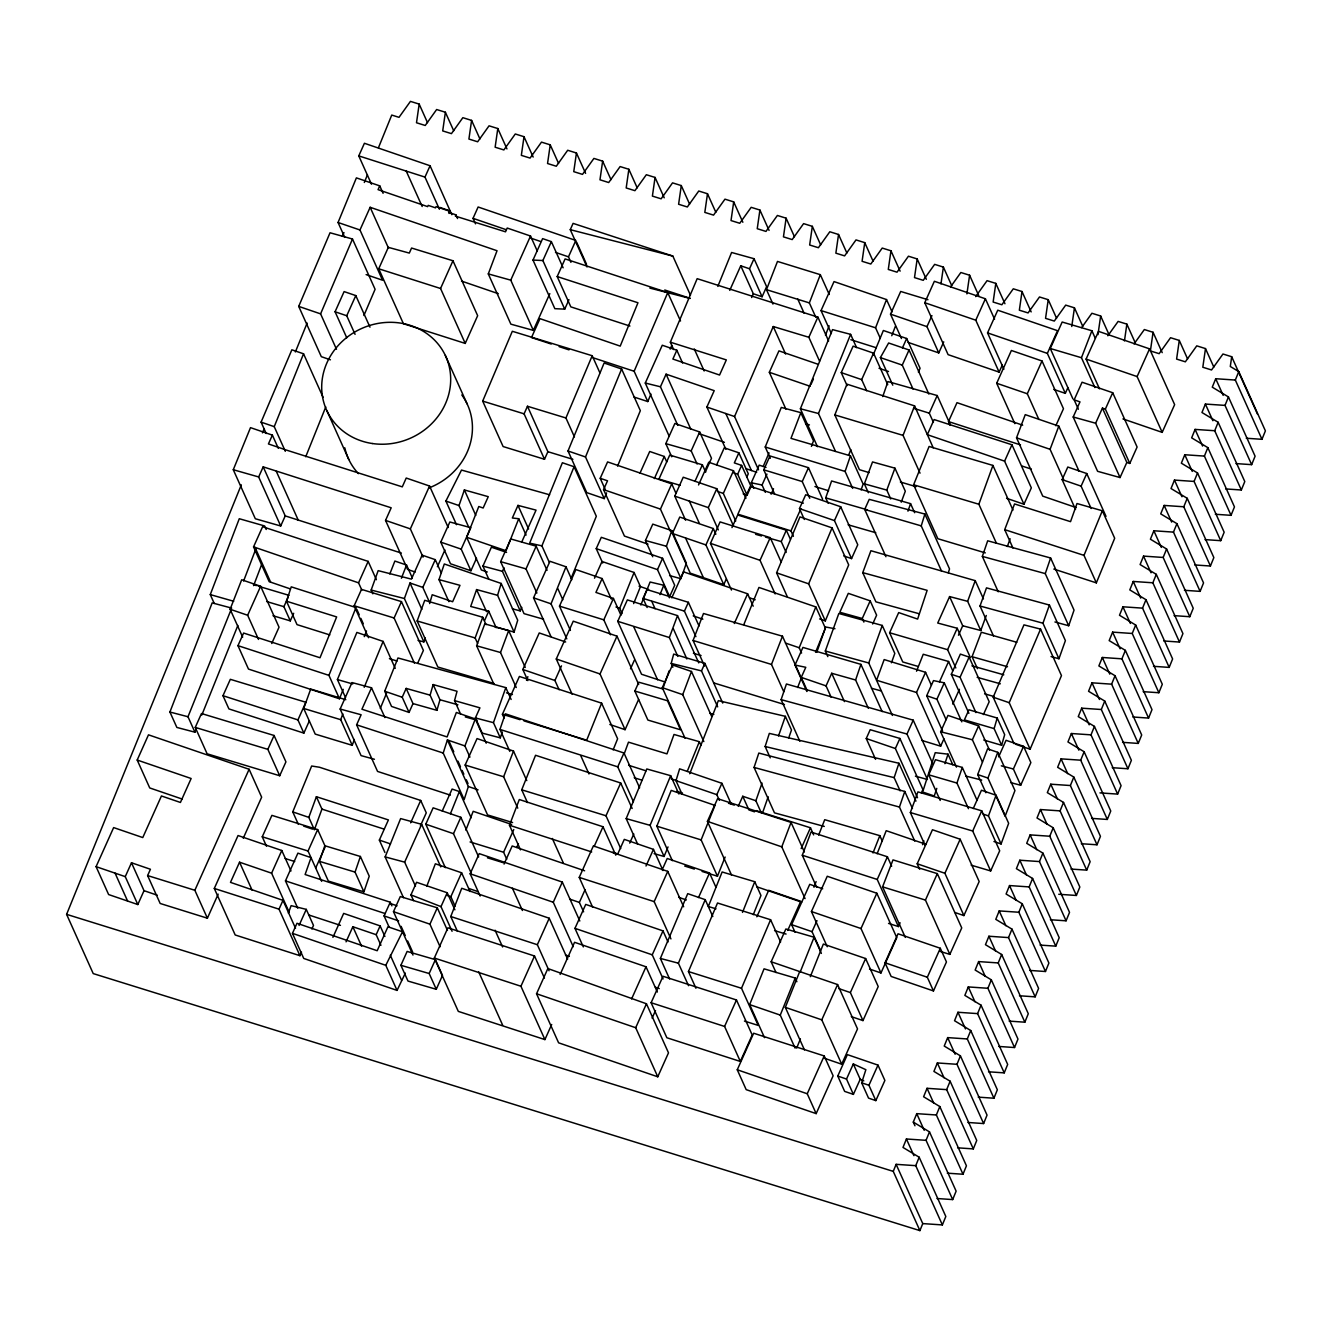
<?xml version="1.0" encoding="UTF-8"?>
<svg xmlns="http://www.w3.org/2000/svg" width="1332" height="1332" viewBox="0 0 1332 1332"><rect width="100%" height="100%" fill="white"/><g stroke="black" fill="none" stroke-linecap="round" stroke-linejoin="round"><path stroke-width="1.5" d="M378.421 147.802L391.741 115.068L399.017 117.333L410.439 101.382L419.18 104.096L416.5 122.76L425.241 125.474L436.646 109.524L445.387 112.238L453.713 130.752M445.387 112.238L442.707 130.919L451.448 133.633L462.853 117.682L471.595 120.396L479.92 138.911M471.595 120.396L468.914 139.061L477.655 141.775L489.06 125.824L497.802 128.538L506.959 148.918M497.802 128.538L495.138 147.219L503.862 149.933L515.284 133.983L524.009 136.696L533.166 157.059M524.009 136.696L521.345 155.361L530.069 158.075L541.491 142.124L550.233 144.838L558.541 163.353M550.233 144.838L547.552 163.52L556.293 166.234L567.698 150.266L576.44 152.997L585.597 173.36M576.44 152.997L573.759 171.661L582.5 174.375L593.905 158.425L602.647 161.139L610.972 179.654M602.647 161.139L599.966 179.803L608.707 182.534L620.113 166.567L628.854 169.281L637.179 187.812M628.854 169.281L626.19 187.962L634.914 190.676L646.336 174.725L655.061 177.439L664.218 197.802M655.061 177.439L652.397 196.104L661.138 198.818L672.543 182.867L681.285 185.581L689.593 204.112M681.285 185.581L678.604 204.262L687.345 206.976L698.751 191.025L707.492 193.739L715.817 212.254M707.492 193.739L704.811 212.404L713.552 215.118L724.958 199.167L733.699 201.881L742.856 222.261M733.699 201.881L731.018 220.563L739.76 223.276L751.181 207.326L759.906 210.04L769.063 230.403M759.906 210.04L757.242 228.704L765.967 231.418L777.389 215.468L786.113 218.182L794.438 236.696M786.113 218.182L783.449 236.863L792.19 239.577L803.596 223.626L812.337 226.34L820.662 244.855M812.337 226.34L809.656 245.005L818.397 247.719L829.803 231.768L838.544 234.482L846.869 252.997M838.544 234.482L835.863 253.163L844.605 255.877L856.01 239.91L864.751 242.64L873.076 261.155M864.751 242.64L862.087 261.305L870.812 264.019L882.234 248.068L890.958 250.782L900.116 271.145M890.958 250.782L888.294 269.447L897.019 272.178L908.441 256.21L917.182 258.941L926.323 279.304M917.182 258.941L914.501 277.605L923.243 280.319L934.648 264.369L943.389 267.083L951.714 285.597M940.975 283.882L943.389 267.083M966.915 293.906L969.596 275.225L960.855 272.511L950.582 286.88M975.657 296.62L987.062 280.669L995.803 283.383L993.139 302.048L1001.864 304.762L1013.286 288.811L1022.01 291.525L1031.168 311.904M1022.01 291.525L1019.346 310.206L1028.088 312.92L1039.493 296.969L1048.234 299.683L1056.542 318.198M1048.234 299.683L1045.553 318.348L1054.295 321.062L1065.7 305.111L1074.441 307.825L1082.766 326.34M1071.761 326.507L1074.441 307.825M1097.968 334.648L1100.648 315.984L1091.907 313.27L1081.634 327.622M1124.458 340.925L1126.855 324.126L1118.131 321.412L1107.858 335.764M1134.065 343.922L1144.338 329.553L1153.062 332.284L1150.398 350.949L1159.14 353.663L1170.545 337.712L1179.286 340.426L1187.595 358.941M1179.286 340.426L1176.606 359.091L1185.347 361.821L1196.752 345.854L1205.493 348.584L1213.818 367.099M1205.493 348.584L1202.813 367.249L1211.554 369.963L1222.959 354.012L1231.7 356.726L1257.491 414.135M1231.7 356.726L1230.302 366.483L1238.777 371.611L1265.4 430.869L1261.97 439.31L1246.269 438.245M672.893 667.215L671.195 663.419L673.676 654.095L704.878 663.336L722.743 703.08M460.606 714.118L454.545 700.615L457.043 691.291L433.15 684.565L430.103 695.154L436.929 710.339L413.003 703.596L406.177 688.411L430.103 695.154M429.653 603.562L432.201 594.738L452.63 601.731L459.973 585.331L438.994 579.603L444.305 563.985L501.182 583.449L517.715 620.212L514.085 632.067L495.021 626.856M436.929 710.339L439.976 699.75L433.15 684.565M994.138 728.621L997.202 718.031L968.93 709.79L964.401 719.879L994.138 728.621L1001.631 745.271L983.782 740.026M1001.631 745.271L1004.678 734.681L997.202 718.031M514.085 632.067L497.569 595.304L501.182 583.449M681.917 793.872L675.99 780.669L679.62 768.83L721.911 783.316L731.235 804.045M941.641 571.295L921.244 525.89L924.874 514.052L869.23 499.35L864.701 509.423L885.947 556.726M948.317 572.86L949.516 568.914L924.874 514.052M447.402 739.943L468.348 786.529L464.152 799.633L443.206 753.046L447.402 739.943L464.918 745.937L469.93 757.125M677.838 656.443L669.347 637.545L677.505 615.617L627.355 599.899L617.748 621.328L641.541 674.258L665.467 682.134M770.246 757.858L765.134 746.503L769.33 733.399L898.933 763.253L915.95 801.115M853.396 1094.388L844.654 1091.391L837.761 1076.056L847.368 1054.628L877.988 1065.117L884.881 1080.452L875.823 1100.615L868.547 1098.117L861.654 1082.799L865.867 1069.696L853.312 1063.935L846.519 1079.053L853.396 1094.388L860.206 1079.27L853.312 1063.935M936.779 788.378L934.281 795.987L922.643 791.991L935.231 752.68L948.034 754.162L952.796 764.768M944.904 763.669L948.034 754.162M286.497 601.215L291.242 586.846L355.994 607.558L328.937 675.357L339.46 698.767L248.485 669.08L237.962 645.654L243.606 633.05L320.013 657.758L336.646 616.932L286.497 601.215L297.019 624.625L329.82 634.914M824.275 826.439L774.475 812.853L754.062 767.432L758.824 753.063L904.778 791.441L912.437 808.474M900.116 790.875L894.155 777.622L898.933 763.253M319.497 861.371L324.808 845.737L360.389 856.476L369.247 876.19L363.919 891.824L328.355 881.085L319.497 861.371L355.061 872.094L363.919 891.824M355.061 872.094L360.389 856.476M799.833 741.275L781.118 699.633L786.429 683.999L913.219 720.162L932.783 763.702M868.347 708.341L855.61 680.003L860.922 664.368L802.93 647.419L795.021 665.068L806.909 691.508M998.251 591.791L982.35 556.41L987.678 540.792L1050.615 557.991L1074.042 610.123L1068.697 625.74L1054.927 621.977M914.768 841.141L899.45 807.059L904.778 791.441M922.543 844.688L923.859 840.775M468.814 527.372L459.007 505.561L464.368 489.943L488.261 496.67L483.15 508.008L478.787 506.51L466.666 537.262L481.368 569.963L487.279 571.994M509.84 751.415L499.966 729.42L505.311 713.802L623.975 752.996L639.626 787.811M669.58 575.591L681.018 578.721L666.416 546.253L671.761 530.619L652.78 524.125L645.454 540.509L652.747 556.759M681.684 576.773L686.363 563.103L671.761 530.619M852.713 488.378L845.104 471.445L850.449 455.827L790.975 438.361L800.832 412.654L781.301 407.425L765.234 447.003L770.312 458.291M861.121 489.91L863.136 484.049L850.449 455.827M968.464 808.674L956.942 783.05L962.287 767.432L935.464 759.69L928.704 774.824L940.209 800.449M1068.697 625.74L1045.27 573.609L1050.615 557.991M497.569 595.304L476.59 589.577L470.695 606.46L488.744 611.188L496.187 627.722M828.154 503.296L825.707 497.868L831.601 480.969L910.572 503.663L914.634 512.72M882.733 396.586L887.961 381.568L937.212 395.537L950.382 424.858M761.238 812.703L755.877 800.748L762.054 783.083M778.504 735.963L785.364 716.333L718.348 700.649L689.743 773.742M762.703 812.437L768.181 796.736M788.744 737.845L791.491 729.986L785.364 716.333M907.958 511.172L910.572 503.663M454.545 700.615L479.92 707.841L475.391 717.931L482.217 733.116L500.283 737.845L493.456 722.66L505.81 687.628L397.968 657.975L384.715 691.241L391.541 706.426L409.041 712.42L413.003 703.596M500.283 737.845L502.347 732.017M816.766 652.314L825.69 627.006L834.981 628.737M669.163 670.795L662.703 688.944L638.811 682.217L634.848 691.042L647.885 720.063L680.535 729.786L667.498 700.765L634.848 691.042M993.472 635.93L980.019 606.01L986.496 587.862L1049.433 605.061L1065.4 640.609L1058.94 658.757L1051.065 656.593M1058.94 658.757L1042.956 623.21L1049.433 605.061M827.838 656.626L825.324 651.032L838.827 613.486L882.25 625.441L894.804 653.413L891.441 662.803M892.407 715.434L868.747 662.986L882.25 625.441M354.345 739.493L352.231 745.321L315.218 734.098L303.696 708.457L310.706 689.06L345.804 699.7M372.86 593.822L371.162 590.059L378.171 570.645L411.405 579.12L422.144 555.161L435.281 559.656L441.208 572.86M352.231 745.321L340.726 719.696L342.824 713.869M418.015 640.392L423.876 641.891L404.395 598.518L410.006 583L422.827 587.395L429.62 602.48M423.876 641.891L425.291 638.011M873.059 355.328L883.366 330.502L906.676 338.495L920.079 368.315L918.381 372.094M996.436 543.306L978.87 504.245L992.923 465.434L929.103 446.47L913.619 484.781L937.861 538.727L985.314 552.88M1007.342 546.536L1010.139 538.777M316.383 796.719L321.944 809.107L314.369 829.769L308.808 817.382L316.383 796.719L388.411 819.929L379.354 840.092L384.915 852.48M288.361 913.153L291.125 905.643L306.277 909.373L313.486 925.44L311.888 929.003M493.906 683.416L437.845 667.032L417.149 620.978L424.741 600.316L482.733 617.265L486.047 624.641M477.639 643.456L475.141 637.945L482.733 617.265M624.358 753.429L628.488 742.157L666.966 753.879L674.009 734.465L699.35 741.708L700.948 745.254M967.631 601.315L949.599 596.586L962.72 625.774L980.768 630.502L967.631 601.315L975.24 580.652L870.912 550.715L862.753 572.643L875.89 601.848L918.814 613.636M925.041 845.221L910.355 812.553L917.931 791.874L981.751 810.838L999.699 850.765L990.658 870.945L971.178 865.167M980.768 630.502L986.296 615.484M993.955 841.524L1001.081 843.972L988.461 815.9L996.053 795.237L981.468 790.242L973.242 808.557M1001.081 843.972L1008.657 823.309L996.053 795.237M494.022 684.498L476.623 645.787L484.781 623.859L508.674 630.585L525.241 667.449M516.25 687.528L500.516 652.514L508.674 630.585M566.799 638.877L551.048 603.829L566 566.783L549.95 561.288L533.549 597.835L550.965 636.579M526.523 680.302L527.872 676.656M868.364 492.723L864.368 483.849L872.527 461.938L894.938 468.165L905.31 491.225L901.231 502.197M890.775 498.967L886.796 490.093L894.938 468.165M549.816 293.623L533.333 330.386L510.872 324.159L488.295 273.909L497.036 250.732L370.146 207.293L359.973 229.986L382.55 280.22L366.117 274.592M703.829 741.591L682.733 694.655L691.458 671.461L672.493 664.968L662.304 687.662L685.098 738.344M816.699 887.279L802.297 855.244L811.038 832.05L887.428 856.776L891.657 866.2M1076.289 507.625L1042.74 496.137L1016.532 437.828L1025.257 414.635L1058.807 426.14L1079.087 471.278M1063.602 479.42L1050.082 449.317L1058.807 426.14M805.044 898.617L781.784 846.852L791.058 822.41L717.598 798.684L707.409 821.378L731.501 874.991M813.969 887.245L816.1 881.601M977.438 668.647L972.06 656.693L981.334 632.234L1016.782 642.29M243.623 580.968L255.927 548.717M253.596 585.63L261.572 564.768M426.756 886.346L435.348 863.785L461.605 872.776L470.03 891.524M214.252 603.446L210.273 594.605L239.277 518.731L264.618 525.957L266.217 529.503M517.765 808.174L503.646 776.772L513.486 751.065L477.039 738.577L465.151 765.051L487.562 814.918L512.587 822.543M520.529 849.883L509.457 825.241L519.313 799.533L603.013 826.756L615.784 855.177M811.404 446.387L813.502 440.875L800.832 412.654M1012.936 547.985L1004.711 529.653L1014.551 503.946L1070.528 521.661L1076.989 503.529L1102.33 510.755L1114.684 538.245L1096.353 582.867L1053.812 569.064M997.785 752.347L1014.951 790.559L1005.111 816.266L987.928 778.055L997.785 752.347L987.578 748.85L977.705 774.558L985.88 792.74M196.453 728.371L194.922 732.184L176.856 727.438L169.913 712.021L212.171 602.88L231.701 608.108M464.918 745.937L475.324 718.964L456.36 712.47L447.086 736.929L361.921 709.223L371.528 687.795L352.014 682.567L340.143 709.04L361.072 755.61L374.425 759.257M704.545 665.983L693.073 640.476L703.496 613.503L782.467 636.197L801.298 678.088L797.635 687.495M1094.887 387.579L1081.467 357.725L1091.89 330.752L1062.17 322.028L1050.282 348.501L1072.909 398.867M905.31 937.412L882.583 886.862L893.006 859.889L937.328 873.626L961.737 927.921L949.833 954.378L940.092 951.381M401.415 578.238L406.543 565.051L394.871 561.055L389.826 573.959M465.867 830.119L473.193 811.305L511.621 824.458M457.459 931.384L450.765 916.516L461.738 888.278L549.234 918.248L567.632 959.173M772.96 304.079L766.483 289.677L777.488 261.438L820.329 274.675L829.237 294.472M815.833 317.316L809.357 302.897L820.329 274.675M825.474 335.231L829.12 325.824M880.335 338.411L875.574 327.805L886.529 299.567L834.032 281.585L821.045 310.589L831.384 333.566M891.757 335.731L895.404 326.323M783.782 691.758L771.494 664.435L782.467 636.197M920.029 473.16L903.046 435.381L914.584 405.894L846.952 384.165L834.831 414.918L859.456 469.697L869.197 472.627M242.674 637.162L230.12 609.257L241.691 579.77L260.639 586.263L279.037 627.206L271.728 643.506M818.664 835.064L824.724 819.696L879.819 835.663L882.167 840.892M873.009 852.963L879.819 835.663M877.122 853.745L886.213 830.685L926.156 844.371M521.628 542.274L536.047 510.123L517.982 505.394L512.337 517.998L518.731 518.731L506.043 550.749L466.666 537.262M916.533 671.211L923.243 654.262L948.584 661.488L952.746 670.779M339.46 698.767L343.223 689.36M364.269 636.629L366.516 630.985M527.455 802.563L521.728 789.809L535.547 755.277L620.695 783L632.151 808.491M640.875 605.028L650.099 582.017L663.769 585.248L669.397 597.768M702.047 871.444L717.448 876.206L701.132 839.909L714.968 805.394L671.211 790.392L656.842 826.19L672.344 860.672M717.448 876.206L725.141 857.025M742.507 912.403L754.761 881.717L722.127 871.977L708.324 906.509L716 908.807M753.296 914.668L760.955 895.487L754.761 881.717M800.299 971.761L814.102 937.228L785.863 929.003L771.161 961.771L776.007 972.543M810.322 976.672L823.359 944.055L865.634 958.541L878.221 986.546L862.969 1020.595L851.298 1016.599M285.314 451.298L274.242 426.656L303.546 353.796L291.858 349.8L261.089 422.144L266.2 433.533M194.922 732.184L187.995 716.749L230.935 610.023M201.831 715.018L237.862 625.457M305.727 456.759L325.774 406.926M450.416 813.785L459.357 791.541L452.097 789.06L442.257 810.988M622.094 613.586L619.713 608.274L634.082 572.477L602.014 561.488L594.505 578.205M633.649 603.596L640.459 586.646L634.082 572.477M504.095 718.015L502.414 714.268L519.397 676.456L601.614 703.163L586.696 740.209L523.976 720.895M659.989 594.655L663.769 585.248M613.136 749.883L617.615 738.777L601.614 703.163M764.518 1037.661L749.666 1004.611L764.052 968.83L795.221 978.054L796.869 981.717M804.428 1049.866L785.331 1007.358L799.7 971.577M403.446 897.635L385.148 856.909L400.632 818.581L421.645 824.325L440.775 866.899M795.104 1048.134L780.269 1015.101L795.221 978.054M796.686 1048.118L800.415 1038.86M922.76 1223.592L942.373 1224.924L915.75 1165.667L896.12 1164.334L922.76 1223.592L919.896 1230.618L93.223 973.592L66.6 914.351L241.308 484.848M262.471 432.85L264.036 429.004M295.371 351.964L307.126 323.077M342.391 236.397L343.956 232.551M364.319 182.484L367.449 174.775M541.908 545.87L574.059 466.733L562.387 462.737L529.67 543.14L541.908 545.87L549.317 562.387M571.062 578.454L596.32 516.267L574.059 466.733M717.815 286.397L731.601 252.481L754.045 258.708L766.616 286.663L762.087 296.753L753.329 293.756L740.759 265.784L729.736 290.376M817.448 446.686L800.399 408.774L832.533 329.62L850.615 334.349L856.576 347.635M835.514 451.431L818.481 413.503L850.615 334.349M848.551 455.294L850.848 449.65M919.896 1230.618L893.256 1171.377L896.12 1164.334M936.979 1198.517L952.68 1199.583L926.056 1140.325L906.426 1138.993L902.996 1147.435L919.18 1157.225L945.82 1216.482L942.373 1224.924M914.967 1125.79L913.302 1122.093L916.749 1113.652L936.363 1114.984L963.003 1174.241L947.302 1173.176M957.608 1147.818L973.309 1148.9L946.669 1089.643L927.055 1088.311L923.609 1096.752L939.809 1106.542L966.433 1165.8L963.003 1174.241M967.914 1122.476L983.615 1123.559L956.992 1064.301L937.362 1062.953L933.915 1071.411L950.116 1081.201L976.739 1140.458L973.309 1148.9M978.221 1097.135L993.922 1098.217L967.298 1038.96L947.668 1037.611L944.238 1046.07L960.422 1055.86L987.045 1115.117L983.615 1123.559M988.527 1071.794L1004.228 1072.876L977.605 1013.619L957.974 1012.27L954.544 1020.728L970.728 1030.518L997.352 1089.776L993.922 1098.217M998.85 1046.453L1014.534 1047.535L987.911 988.277L968.281 986.929L964.851 995.387L981.035 1005.177L1007.675 1064.418L1004.228 1072.876M1009.157 1021.111L1024.857 1022.193L998.217 962.936L978.604 961.587L975.157 970.046L991.341 979.836L1017.981 1039.077L1014.534 1047.535M1019.463 995.77L1035.164 996.852L1008.524 937.595L988.91 936.246L985.464 944.688L1001.664 954.495L1028.287 1013.735L1024.857 1022.193M1029.769 970.429L1045.47 971.511L1018.847 912.254L999.216 910.905L995.787 919.346L1011.97 929.137L1038.594 988.394L1035.164 996.852M1040.076 945.087L1055.777 946.153L1029.153 886.912L1009.523 885.564L1006.093 894.005L1022.277 903.795L1048.9 963.053L1045.47 971.511M1050.382 919.746L1066.083 920.812L1039.459 861.571L1019.829 860.222L1016.399 868.664L1032.583 878.454L1059.206 937.711L1055.777 946.153M1058.74 894.272L1076.389 895.47L1049.766 836.23L1030.136 834.881L1026.706 843.322L1042.889 853.113L1069.529 912.37L1066.083 920.812M1071.011 869.063L1086.712 870.129L1060.072 810.872L1040.458 809.54L1037.012 817.981L1053.196 827.771L1079.836 887.029L1076.389 895.47M1081.318 843.722L1097.019 844.788L1070.379 785.53L1050.765 784.198L1047.318 792.64L1063.519 802.43L1090.142 861.687L1086.712 870.129M1091.624 818.381L1107.325 819.446L1080.702 760.189L1061.071 758.857L1057.641 767.299L1073.825 777.089L1100.448 836.346L1097.019 844.788M1099.966 792.89L1117.631 794.105L1091.008 734.848L1071.378 733.516L1067.948 741.957L1084.131 751.748L1110.755 811.005L1107.325 819.446M1112.237 767.682L1127.938 768.764L1101.314 709.506L1081.684 708.174L1078.254 716.616L1094.438 726.406L1121.078 785.664L1117.631 794.105M1122.56 742.34L1138.244 743.423L1111.621 684.165L1091.99 682.817L1088.56 691.275L1104.744 701.065L1131.384 760.322L1127.938 768.764M1132.866 716.999L1148.567 718.081L1121.927 658.824L1102.313 657.475L1098.867 665.933L1115.051 675.724L1141.691 734.981L1138.244 743.423M1143.172 691.658L1158.873 692.74L1132.233 633.483L1112.62 632.134L1109.173 640.592L1125.373 650.382L1151.997 709.64L1148.567 718.081M1153.479 666.316L1169.18 667.399L1142.556 608.141L1122.926 606.793L1119.496 615.251L1135.68 625.041L1162.303 684.282L1158.873 692.74M1163.785 640.975L1179.486 642.057L1152.863 582.8L1133.232 581.451L1129.802 589.909L1145.986 599.7L1172.61 658.94L1169.18 667.399M1174.091 615.634L1189.792 616.716L1163.169 557.459L1143.539 556.11L1140.109 564.552L1156.293 574.358L1182.933 633.599L1179.486 642.057M1184.414 590.292L1200.115 591.375L1173.475 532.117L1153.862 530.769L1150.415 539.21L1166.599 549L1193.239 608.258L1189.792 616.716M1194.721 564.951L1210.422 566.017L1183.782 506.776L1164.168 505.427L1160.721 513.869L1176.922 523.659L1203.545 582.917L1200.115 591.375M1205.027 539.61L1220.728 540.675L1194.088 481.435L1174.474 480.086L1171.028 488.528L1187.228 498.318L1213.852 557.575L1210.422 566.017M1215.333 514.269L1231.034 515.334L1204.411 456.093L1184.781 454.745L1181.351 463.186L1197.535 472.977L1224.158 532.234L1220.728 540.675M1225.64 488.927L1241.341 489.993L1214.717 430.736L1195.087 429.403L1191.657 437.845L1207.841 447.635L1234.464 506.893L1231.034 515.334M1235.946 463.586L1251.647 464.652L1225.024 405.394L1205.393 404.062L1201.964 412.504L1218.147 422.294L1244.787 481.551L1241.341 489.993M1261.97 439.31L1235.33 380.053L1215.716 378.721L1212.27 387.162L1228.454 396.953L1255.094 456.21L1251.647 464.652M915.75 1165.667L919.18 1157.225M926.056 1140.325L929.486 1131.884L913.302 1122.093M936.363 1114.984L939.809 1106.542M946.669 1089.643L950.116 1081.201M956.992 1064.301L960.422 1055.86M967.298 1038.96L970.728 1030.518M977.605 1013.619L981.035 1005.177M987.911 988.277L991.341 979.836M998.217 962.936L1001.664 954.495M1008.524 937.595L1011.97 929.137M1018.847 912.254L1022.277 903.795M1029.153 886.912L1032.583 878.454M1039.459 861.571L1042.889 853.113M1049.766 836.23L1053.196 827.771M1060.072 810.872L1063.519 802.43M1070.379 785.53L1073.825 777.089M1080.702 760.189L1084.131 751.748M1091.008 734.848L1094.438 726.406M1101.314 709.506L1104.744 701.065M1111.621 684.165L1115.051 675.724M1121.927 658.824L1125.373 650.382M1132.233 633.483L1135.68 625.041M1142.556 608.141L1145.986 599.7M1152.863 582.8L1156.293 574.358M1163.169 557.459L1166.599 549M1173.475 532.117L1176.922 523.659M1183.782 506.776L1187.228 498.318M1194.088 481.435L1197.535 472.977M1204.411 456.093L1207.841 447.635M1214.717 430.736L1218.147 422.294M1225.024 405.394L1228.454 396.953M1235.33 380.053L1238.777 371.611M952.68 1199.583L956.126 1191.141L929.486 1131.884M743.839 624.558L758.957 587.445L815.833 606.926L825.39 628.171L815.55 652.297M687.245 771.394L699.35 741.708M801.581 653.063L799.2 647.752L815.833 606.926M280.702 525.99L258.658 476.956L263.203 466.866L285.231 515.9L280.702 525.99L255.328 518.747L233.283 469.73L250.499 427.639L272.377 435.131L278.305 448.318M606.593 492.89L604.245 498.618L586.746 492.624L568.015 450.982L604.112 363.003L621.611 368.997L640.342 410.656L617.582 466.117M604.245 498.618L585.514 456.976L621.611 368.997M344.755 237.379L338.062 222.494L356.393 177.872L379.753 185.864L383.1 193.306M345.504 697.535L337.412 679.553L356.876 632.417L383.116 641.408L395.238 668.364M298.318 824.275L292.757 811.887L311.655 766.017L319.497 767.249L420.696 800.449L426.273 812.836L420.413 825.89M364.219 687.279L383.116 641.408M380.303 708.391L386.596 693.106M1096.353 582.867L1083.998 555.377L1102.33 510.755M637.712 844.255L626.19 818.614L646.786 768.964L670.679 775.69L678.92 794.005M654.112 853.662L664.069 856.476L650.083 825.341L670.679 775.69M664.069 856.476L668.031 846.919M787.395 596.919L776.589 572.843L799.983 516.883L832.067 527.872L848.7 564.901L825.307 620.879L819.646 618.93M825.307 620.879L808.657 583.832L832.067 527.872M565.933 417.982L592.207 355.727L512.321 331.285L482.683 401.115L503.113 446.553L544.505 459.274L547.885 451.698L527.472 406.26L565.933 417.982L574.442 436.913M673.659 349.55L670.346 342.191L697.169 278.671L817.898 317.116L828.621 340.992M669.63 979.07L660.372 958.441L687.728 893.655L705.227 899.666L712.803 916.533M688.527 985.68L678.404 963.186L705.227 899.666M695.953 988.261L688.444 971.561L717.515 902.996L770.595 919.729L780.602 941.99M744.438 1021.078L758.191 1025.407L741.508 988.277L770.595 919.729M330.436 359.806L321.312 356.676L298.718 306.393L330.036 232.767L352.481 239.011L375.091 289.294L363.919 315.501M336.497 349.267L320.596 313.869L352.481 239.011M1014.102 743.722L993.189 697.202L1023.958 624.858L1040.558 629.104L1061.471 675.607L1030.119 749.217L1015.866 744.338M1030.119 749.217L1009.206 702.697L1040.558 629.104M633.949 397.019L647.768 401.565L634.149 371.262L667.765 292.607L565.101 258.908L557.192 276.556L570.812 306.86L629.919 326.04M647.768 401.565L650.965 394.072M670.179 349.134L671.778 345.388M758.524 469.83L734.565 416.533L773.259 326.54L808.84 337.279L819.563 361.155M763.403 466L769.047 452.88M379.753 185.864L378.055 189.644L427.639 206.626L428.205 205.361L435.514 207.859L436.063 206.593L449.184 211.089L448.634 212.354L455.91 214.852L455.361 216.117L505.511 231.818L507.209 228.038L530.536 236.03L537.229 250.915M449.017 213.453L450.149 210.939L439.943 207.442M1112.703 392.724L1137.112 447.036L1129.769 463.436L1105.36 409.107L1112.703 392.724L1082.067 382.217L1074.158 399.866L1078.371 409.24M218.165 894.155L207.392 918.198L160.173 903.479L147.619 875.574L150.433 869.263L131.485 862.77L125.258 876.639L137.812 904.545L144.023 890.675L131.485 862.77M450.366 795.137L377.555 771.428L356.61 724.841L361.122 714.751L340.143 709.04M371.511 184.249L358.774 155.894L364.419 143.273L430.07 165.751L451.848 214.718M346.77 337.795L335.081 311.771L344.106 291.591L355.794 295.587L369.996 327.189M182.301 799.1L149.733 787.945L137.196 760.039L148.485 734.831L249.117 769.28L261.655 797.185L243.256 838.228M378.721 268.781L388.328 247.352L409.307 253.08L411.571 248.035L452.963 260.756L477.655 315.684L465.234 343.423L403.413 323.709L378.721 268.781L440.559 288.495L465.234 343.423M258.525 639.443L247.652 615.251L260.639 586.263M273.01 615.734L290.293 620.879L283.916 606.676L288.145 597.219M290.293 620.879L293.673 613.303M440.559 288.495L452.963 260.756M301.515 952.164L299.933 955.693L235.198 934.981L214.302 888.461L238.045 835.53L281.785 850.499L290.992 870.978M415.218 572.044L407.592 569.43L385.547 520.396L391.192 507.792L263.203 466.866M361.854 590.143L358.558 582.833L368.165 561.388L262.604 526.723L253.546 546.886L269.181 581.668L290.176 588.844M368.514 637.712L354.162 605.777L361.505 589.377L401.448 601.614L423.393 650.449L417.682 663.203M423.06 557.176L410.356 528.887L429.553 486.03L406.227 478.038L402.281 486.863L285.93 449.933L268.431 443.939L272.377 435.131M568.964 299.683L564.718 309.141L554.845 308.674L533 260.073L542.607 238.628L551.365 241.625L563.12 267.799M289.177 912.27L271.611 873.193L281.785 850.499M414.369 663.086L394.106 617.998L401.448 601.614M297.769 908.241L285.464 880.885L297.902 853.146L311.039 857.642L305.111 874.525L390.259 902.23L391.908 905.877M437.395 566.733L444.921 549.966M470.929 570.762L461.205 549.134L470.812 527.705L449.85 521.977L440.775 542.141L450.499 563.769L470.929 570.762L476.523 558.258M544.505 459.274L524.092 413.836L527.472 406.26M299.067 925.44L306.277 909.373M484.515 620.645L488.744 611.188M536.879 593.04L526.023 568.897L536.18 546.187L510.822 538.977L500.649 561.654L524.025 613.652L543.539 619.213M389.011 926.889L384.066 915.9L390.259 902.23M445.321 867.648L425.79 824.208L433.133 807.825L460.839 817.299L478.654 856.959M413.503 900.565L410.939 894.888L416.583 882.284L447.219 892.756L454.878 909.823M471.312 873.359L453.496 833.699L460.839 817.299M677.788 425.374L660.439 386.78L666.083 374.175L714.218 390.659L706.876 407.043L725.873 449.317M596.237 548.651L601.315 537.312L662.57 558.291L674.708 585.281L669.63 596.636L657.492 569.63L596.237 548.651L602.713 563.053M570.412 630.419L559.49 606.127L575.89 569.563L602.131 578.554L595.92 592.424L613.419 598.418L603.812 619.846L610.539 634.798M751.631 297.536L753.329 293.756M670.462 531.401L660.439 509.107L671.744 483.882L607.592 461.921L600.216 478.305L605.227 489.443M685.63 520.263L674.775 496.137L683.233 477.222L716.799 488.711L733.482 525.84M638.627 699.433L625.074 729.686L600.033 673.975L616.982 636.163L573.26 621.178L556.277 658.99L572.144 694.272M726.223 579.187L723.775 584.648L690.242 573.16L672.41 533.466L679.753 517.066L713.303 528.554L715.85 534.232M657.492 569.63L662.57 558.291M785.88 409.09L769.33 372.294L778.937 350.865L817.815 364.185M731.468 590.059L710.472 543.339L720.079 521.911L770.229 537.645L781.135 561.921M573.26 946.719L553.279 902.264L562.32 882.084L479.22 853.629L470.163 873.792L480.153 896.02M765.351 492.34L762.054 485.015L766.949 474.092M536.546 993.755L547.852 968.547L646.453 1003.779L668.498 1052.846L657.758 1076.789L558.607 1042.823L536.546 993.755L635.697 1027.721L657.758 1076.789M810.955 384.498L813.369 379.137M771.095 494.205L773.542 488.744M560.139 974.458L574.558 942.307L646.003 966.782L657.342 992.024M717.665 706.859L701.498 670.895L704.878 663.336M786.146 552.447L781.251 541.575L786.33 530.219L737.662 515.001L731.984 527.605M662.137 869.846L667.232 858.491L709.523 872.993L715.95 887.279M670.945 938.91L654.178 901.631L667.748 871.378L593.373 845.903L579.237 877.405L592.64 907.225M1002.33 364.985L999.117 372.127L948.101 354.645L924.758 302.714L934.365 281.285L985.414 298.784L994.571 319.18M631.601 998.933L646.003 966.782M698.501 897.568L709.523 872.993M652.114 1018.148L655.494 1010.588M831.151 697.219L826.056 685.88L831.701 673.276L855.61 680.003M756.842 916.782L768.714 890.309L800.782 901.298L787.712 930.435M737.262 1069.779L753.662 1033.232L824.208 1055.943L833.133 1075.806L816.166 1113.619L746.186 1089.643L737.262 1069.779L807.242 1093.755L816.166 1113.619M955.81 667.965L947.618 649.7L957.225 628.271L937.728 623.043L949.599 596.586M939.476 681.834L948.584 661.488M968.897 713.336L951.331 674.275L960.372 654.095L969.113 657.092L989.193 701.748L983.416 714.568M952.796 704.112L959.423 689.31M862.969 1020.595L850.382 992.573L865.634 958.541M824.208 1055.943L807.242 1093.755M1091.141 508.491L1081.101 486.147L1086.745 473.543L1067.798 467.033L1062.137 479.637L1075.523 509.44M919.679 869.297L917.199 863.785L932.45 829.753L960.156 839.243L979.17 881.534L963.902 915.583L954.678 912.42M963.902 915.583L944.904 873.276L960.156 839.243M990.658 870.945L972.71 831.018L981.751 810.838M933.466 990.941L927.322 977.255L940.309 948.267L898.034 933.782L885.014 962.77L891.158 976.456L933.466 990.941L946.453 961.954L940.309 948.267M137.812 904.545L108.625 894.555L96.087 866.649L113.636 827.588L142.774 837.562L161.438 795.97L180.419 802.463L191.142 778.504L137.196 760.039M355.078 334.349L346.736 315.751L355.794 295.587M430.07 165.751L424.975 177.089L439.427 209.241M195.255 727.405L201.482 713.536L274.076 735.48L285.93 761.871L279.703 775.74L207.109 753.795L195.255 727.405L267.849 749.35L279.703 775.74M303.863 733.116L228.921 708.924L222.977 695.704L230.336 679.32L305.844 702.264L297.935 719.913L303.863 733.116L309.407 720.762M475.507 223.843L473.043 218.348L478.121 206.993L575.84 240.459L568.481 256.843L570.945 262.337M207.392 918.198L194.855 890.276L249.117 769.28M267.849 749.35L274.076 735.48M271.611 873.193L239.544 862.204L230.486 882.367L282.983 900.349L295.521 928.254M533.333 330.386L510.755 280.153L530.536 236.03M266.517 846.253L262.254 836.796L271.895 815.367L317.665 829.586L325.308 846.603L315.684 868.031M564.718 309.141L542.873 260.539L551.365 241.625M422.827 587.395L435.281 559.656M299.933 955.693L279.021 909.173L282.983 900.349M321.695 881.351L308.042 851.015L317.665 829.586M397.053 990.409L303.729 958.441L292.457 933.349L296.986 923.276L377.189 950.732L387.928 926.789L402.514 931.784L385.78 965.317L397.053 990.409L405.344 973.109M409.041 712.42L402.214 697.235L406.177 688.411M488.844 579.287L482.917 566.1L491.408 547.202L506.56 552.397M332.917 937.345L343.673 913.402L380.12 925.89L384.898 936.496M512.404 608.807L520.213 610.905L502.447 571.328L504.029 567.798M346.054 941.841L352.847 926.722L376.173 934.698L380.935 945.32M410.656 822.843L420.696 800.449M415.484 886.196L404.662 862.137L421.645 824.325M520.213 610.905L521.794 607.375M376.173 934.698L380.12 925.89M412.987 955.077L393.489 911.687L400.283 896.569L437.296 907.808L447.452 930.385M669.247 436.347L645.287 383.05L662.27 345.238L676.839 350.233L682.617 363.087M527.838 680.619L522.843 669.497L539.244 632.95L565.667 641.991M647.985 544.139L624.442 536.08L603.562 489.627L607.525 480.802L600.216 478.305M400.899 965.3L407.126 951.431L435.398 959.656L442.474 975.424L436.263 989.293L407.992 981.068L400.899 965.3L429.17 973.526L436.263 989.293M676.839 350.233L672.876 359.057L719.563 375.041L726.323 359.906L670.346 342.191M440.093 946.769L429.936 924.175L437.296 907.808M452.081 931.284L440.992 906.626L447.219 892.756M640.009 473.093L649.716 451.481L664.285 456.476L666.749 461.954M455.061 906.093L450.849 896.719L461.605 872.776M559.09 689.743L554.928 680.486L561.488 665.867M551.698 1024.475L544.905 1039.593L458.308 1011.388L434.332 958.041L447.918 927.805L534.515 956.01L544.438 978.071M671.728 456.793L665.817 443.639L674.874 423.476L699.666 431.968L711.504 458.291L705.56 471.528M429.17 973.526L435.398 959.656M654.362 478.588L664.285 456.476M762.087 296.753L749.516 268.781L754.045 258.708M506.743 859.223L503.596 852.247L513.769 829.57M504.062 864.085L512.187 845.97L584.615 870.778M697.102 464.036L691.191 450.865L699.666 431.968M516.716 847.452L518.414 843.672M694.938 481.401L702.38 464.818L669.73 455.094L658.974 479.037L680.103 485.331M647.136 607.525L643.04 598.418L647.002 589.593L688.394 602.314L699.034 626.007M698.551 484.948L708.741 462.254L733.499 470.745L745.903 498.335M716.649 464.835L724.275 447.818L738.86 452.813L748.284 473.792L746.769 477.156M630.502 668.847L634.382 660.173M718.314 529.903L708.308 507.625L716.799 488.711M671.794 597.835L683.466 571.828L747.635 593.806L753.196 606.177M738.86 452.813L734.332 462.903L741.624 465.401L751.048 486.38L747.102 495.204L743.189 493.872M735.73 521.028L723.326 493.423L733.499 470.745M723.775 584.648L705.927 544.938L713.303 528.554M747.102 495.204L737.662 474.225L741.624 465.401M695.903 636.663L684.432 611.138L688.394 602.314M808.84 337.279L817.898 317.116M549.067 970.762L537.362 944.721L549.234 918.248M633.399 801.664L617.748 766.849L623.975 752.996M544.905 1039.593L520.929 986.246L534.515 956.01M753.745 488.278L751.281 482.783L759.19 465.134L766 467.449M620.729 848.551L605.993 815.767L620.695 783M594.105 846.553L603.013 826.756M774.591 493.972L763.752 469.83L769.963 455.96L808.474 467.698L822.66 499.267M583.616 911.854L579.37 902.43L585.064 889.743M583.316 946.902L574.974 928.354L585.73 904.411L663.003 930.885L667.998 942.007M617.665 854.162L624.292 839.376L653.463 849.366L663.003 870.562M629.72 843.089L633.799 833.982M847.085 385.614L841.241 372.627L853.113 346.154L873.542 353.147L887.728 384.698M775.157 593.955L760.039 560.322L770.229 537.645M734.282 623.526L747.635 593.806M809.756 498.268L802.247 481.568L808.474 467.698M804.345 519.48L799.466 508.608L805.693 494.755L840.692 506.743L857.758 544.738L851.548 558.607L843.772 555.943M793.389 536.28L790.958 530.869L800.898 508.691M901.481 338.544L890.509 314.152L900.698 291.458L927.971 299.733M866.682 390.759L861.671 379.62L873.542 353.147M646.003 866.016L653.463 849.366M902.43 347.952L906.676 338.495M913.003 388.994L902.264 365.101L909.057 349.983L888.627 342.99L880.385 357.609L892.79 385.181M851.548 558.607L834.465 520.596L840.692 506.743M719.363 800.316L716.816 794.655L721.911 783.316M943.739 341.858L938.777 352.913L926.972 326.64L931.934 315.584M663.086 978.937L652.247 954.828L663.003 930.885M635.697 1027.721L646.453 1003.779M738.228 806.343L742.757 796.27L755.877 800.748M651.115 1002.73L663.02 976.273L736.479 999.982L752.214 1034.997L740.326 1061.454L666.849 1037.745L651.115 1002.73L724.591 1026.439L740.326 1061.454M807.209 690.609L801.265 677.389L805.793 667.299L795.021 665.068M933.416 422.344L929.286 413.17L937.212 395.537M999.117 372.127L975.773 320.196L985.414 298.784M1003.878 369.23L987.545 332.883L997.751 310.206L1057.525 330.686L1047.352 353.38L1065.317 393.356L1067.864 387.679M950.182 425.291L948.501 421.578L956.992 402.664L1022.676 425.174M862.27 618.498L870.179 600.849L848.301 593.356L839.826 612.254L862.27 618.498L863.885 622.077M872.676 624.009L876.623 615.184L870.179 600.849M1014.834 423.659L996.686 383.266L1011.388 350.483L1042.007 360.972L1063.469 408.724L1055.826 425.74M918.214 666.466L902.746 661.954L889.626 632.75L898.684 612.587L917.631 619.08L927.139 590.342L862.753 572.643M801.148 848.601L810.472 827.788L755.96 810.572M724.591 1026.439L736.479 999.982M875.607 759.357L866.25 738.544L870.196 729.72L899.916 738.444L922.893 789.543L921.378 792.906M1038.86 419.447L1027.305 393.756L1042.007 360.972M794.988 932.15L791.624 924.658L809.739 884.331L822.71 888.777M1004.594 461.155L1011.97 444.771L934.115 419.563L927.322 434.682L1004.594 461.155L1023.958 504.245L1031.334 487.862L1011.97 444.771M827.239 946.719L811.438 911.554L827.255 876.256L876.822 893.239L896.786 937.661L880.968 972.959L869.53 969.03M916.499 692.473L925.557 672.31L884.165 659.573L876.589 680.252L916.499 692.473L940.642 746.186L921.644 740.376M820.445 950.382L812.037 931.667L816.982 920.662M917.515 797.735L895.387 748.517L899.916 738.444M915.434 776.19L927.422 779.47L906.992 734.032L913.219 720.162M942.573 731.018L926.706 695.72L933.499 680.602L944.271 682.833L961.804 721.844M958.474 635.231L962.72 625.774M1099.466 388.844L1086.096 359.091L1098.534 331.368L1149.566 348.851L1174.641 404.645L1162.187 432.367L1122.943 418.914M946.086 719.646L936.912 699.217L944.271 682.833M1120.046 477.555L1095.637 423.226L1102.43 408.108L1126.839 462.42L1120.046 477.555L1097.601 471.312L1073.192 416.999L1079.986 401.864L1074.158 399.866M975.94 712.603L960.056 677.255L969.113 657.092M900.099 922.793L898.401 926.572L877.222 879.453L887.428 856.776M940.642 746.186L943.938 738.86M880.968 972.959L861.005 928.537L876.822 893.239M837.595 984.564L857.525 1028.903L841.707 1064.201L821.777 1019.846L837.595 984.564L771.161 961.771M982.433 762.087L972.393 739.76L978.604 725.89L947.984 715.401L940.625 731.768L956.509 767.132M1162.187 432.367L1137.112 376.573L1149.566 348.851M949.833 954.378L925.44 900.082L937.328 873.626M998.617 756.876L1006.06 740.309L1023.559 746.303L1030.868 762.57L1020.695 785.247L1010.655 782.617M875.823 1100.615L868.93 1085.28L877.988 1065.117M1020.695 785.247L1013.386 768.997L1023.559 746.303M587.029 266.966L570.263 229.67L573.093 223.376L672.843 256.077L690.459 295.238M456.51 524.691L445.887 501.065L461.505 470.063L549.633 494.788M533 260.073L542.873 260.539M751.281 482.783L762.054 485.015M765.134 746.503L894.155 777.622M645.287 383.05L660.439 386.78M671.195 663.419L701.498 670.895M709.79 713.336L713.835 714.335M940.625 731.768L972.393 739.76M965.817 776.073L981.701 780.069M371.162 590.059L404.395 598.518M570.263 229.67L672.843 256.077M649.883 288.095L690.109 298.451M800.399 408.774L818.481 413.503M1001.331 765.833L1013.386 768.997M475.391 717.931L493.456 722.66M169.913 712.021L187.995 716.749M660.372 958.441L678.404 963.186M482.917 566.1L502.447 571.328M385.148 856.909L404.662 862.137M982.35 556.41L1045.27 573.609M980.019 606.01L1042.956 623.21M645.454 540.509L666.416 546.253M781.118 699.633L906.992 734.032M754.062 767.432L899.45 807.059M825.324 651.032L868.747 662.986M871.444 688.244L881.318 690.958M1073.192 416.999L1095.637 423.226M488.295 273.909L510.755 280.153M864.368 483.849L886.796 490.093M977.155 677.322L1000.315 683.799M984.598 693.872L994.238 696.569M971.944 665.833L1003.779 674.808M476.623 645.787L500.516 652.514M506.46 692.823L512.437 694.505M439.976 699.75L457.908 704.795M626.19 818.614L650.083 825.341M755.627 534.298L761.538 535.98M765.484 537.096L781.251 541.575M972.06 656.693L1007.508 666.749M665.817 443.639L691.191 450.865M233.283 469.73L258.658 476.956M500.649 561.654L526.023 568.897M210.273 594.605L233.699 601.265M465.268 716.916L476.989 720.246M825.707 497.868L867.165 509.773M848.134 524.791L875.773 532.733M337.412 679.553L352.73 683.965M864.701 509.423L921.244 525.89M928.704 774.824L956.942 783.05M889.626 632.75L947.618 649.7M417.149 620.978L475.141 637.945M1050.282 348.501L1081.467 357.725M766.483 289.677L809.357 302.897M910.355 812.553L972.71 831.018M913.619 484.781L978.87 504.245M643.04 598.418L684.432 611.138M693.389 653.279L701.082 655.56M258.258 586.18L288.994 595.337M266.633 601.531L283.916 606.676M774.558 930.635L786.08 934.065M834.831 414.918L903.046 435.381M900.382 481.984L915.983 486.663M617.748 621.328L669.347 637.545M499.966 729.42L617.748 766.849M303.696 708.457L340.726 719.696M765.234 447.003L845.104 471.445M763.752 469.83L802.247 481.568M814.934 486.546L828.571 490.725M547.885 451.698L572.893 459.324M693.073 640.476L771.494 664.435M713.869 682.966L784.448 704.528M354.162 605.777L394.106 617.998M389.427 658.691L397.036 661.022M465.151 765.051L503.646 776.772M605.993 815.767L521.728 789.809M612.587 852.347L618.298 854.095M482.683 401.115L524.092 413.836M502.414 714.268L520.063 719.696M470.079 841.957L503.596 852.247M487.395 857.791L503.18 862.653M559.49 606.127L603.812 619.846M882.583 886.862L925.44 900.082M656.842 826.19L701.132 839.909M684.715 866.066L694.338 869.063M509.457 825.241L591.691 851.947M450.765 916.516L537.362 944.721M434.332 958.041L520.929 986.246M358.774 155.894L424.975 177.089M913.552 408.275L929.286 413.17M262.254 836.796L308.042 851.015M285.165 858.557L294.705 861.504M147.619 875.574L194.855 890.276M66.6 914.351L893.256 1171.377M803.396 503.146L750.316 486.413L737.878 514.152L790.958 530.869M688.444 971.561L741.508 988.277M821.045 310.589L875.574 327.805M850.848 339.727L876.173 347.719M285.231 515.9L401.348 553.046M728.487 803.263L734.332 805.111M628.637 765.284L646.02 770.828M671.128 778.837L676.906 780.685M634.232 777.722L641.957 780.186M676.706 791.275L682.5 793.123M214.302 888.461L279.021 909.173M321.944 809.107L384.232 829.17M557.192 276.556L637.961 302.764L620.212 346.12L539.976 318.648L531.485 337.562L551.232 344.039M948.501 421.578L1020.512 444.905M1021.644 465.934L1031.384 469.097M1004.711 529.653L1083.998 555.377M802.297 855.244L877.222 879.453M222.977 695.704L297.935 719.913M888.544 923.392L898.401 926.572M579.237 877.405L654.178 901.631M237.962 645.654L328.937 675.357M356.61 724.841L443.206 753.046M664.751 289.993L690.176 298.318M559.124 346.636L568.997 349.866M592.69 357.642L634.149 371.262M285.464 880.885L385.198 913.569M309.174 915.101L340.459 925.357M924.758 302.714L975.773 320.196M1086.096 359.091L1137.112 376.573M987.545 332.883L1047.352 353.38M890.509 314.152L926.972 326.64M740.759 265.784L749.516 268.781M1053.745 389.394L1065.317 393.356M1102.43 408.108L1105.36 409.107M908.074 342.391L938.777 352.913M996.686 383.266L1027.305 393.756M880.385 357.609L902.264 365.101M473.043 218.348L505.894 229.587M531.018 238.195L540.675 241.508M555.494 252.397L568.481 256.843M879.02 368.281L888.511 371.528M1126.839 462.42L1129.769 463.436M841.241 372.627L861.671 379.62M1016.532 437.828L1050.082 449.317M338.062 222.494L359.973 229.986M769.33 372.294L810.156 386.28M1062.137 479.637L1081.101 486.147M461.521 281.085L498.301 293.673M805.56 423.609L809.44 424.941M1006.576 498.301L1023.958 504.245M706.876 407.043L734.565 416.533M699.383 433.782L724.408 442.357M335.081 311.771L346.736 315.751M298.718 306.393L320.596 313.869M745.737 468.564L756.676 472.311M733.765 472.877L737.662 474.225M799.466 508.608L834.465 520.596M717.498 491.425L723.326 493.423M568.015 450.982L585.514 456.976M674.775 496.137L708.308 507.625M603.562 489.627L660.439 509.107M710.472 543.339L760.039 560.322M672.41 533.466L705.927 544.938M776.589 572.843L808.657 583.832M261.089 422.144L274.242 426.656M749.466 597.802L755.194 599.766M445.887 501.065L459.007 505.561M951.331 674.275L960.056 677.255M993.189 697.202L1009.206 702.697M639.01 586.147L648.567 589.427M785.464 643.056L799.2 647.752M693.223 615.884L702.863 619.18M926.706 695.72L936.912 699.217M385.547 520.396L410.356 528.887M440.775 542.141L461.205 549.134M615.983 606.992L619.713 608.274M801.265 677.389L826.056 685.88M533.549 597.835L551.048 603.829M977.705 774.558L987.928 778.055M866.25 738.544L895.387 748.517M253.546 546.886L358.558 582.833M662.304 687.662L682.733 694.655M556.277 658.99L600.033 673.975M983.116 814.068L988.461 815.9M522.843 669.497L554.928 680.486M253.43 584.615L256.343 585.614M609.856 724.475L625.074 729.686M230.12 609.257L247.652 615.251M675.99 780.669L716.816 794.655M917.199 863.785L944.904 873.276M754.511 811.837L748.884 809.906L742.757 796.27M384.715 691.241L402.214 697.235M707.409 821.378L781.784 846.852M468.348 786.529L478.071 789.859M756.659 886.729L801.664 902.164M811.438 911.554L861.005 928.537M791.624 924.658L812.037 931.667M885.014 962.77L927.322 977.255M678.654 897.318L686.346 899.949M425.79 824.208L453.496 833.699M838.71 988.577L850.382 992.573M569.663 899.1L579.37 902.43M379.354 840.092L390.492 843.905M292.757 811.887L308.808 817.382M470.163 873.792L553.279 902.264M303.663 826.106L312.587 829.153M468.731 888.444L477.955 891.608M574.974 928.354L652.247 954.828M785.331 1007.358L821.777 1019.846M447.036 895.404L450.849 896.719M749.666 1004.611L780.269 1015.101M565.467 955.027L569.363 956.359M655.394 987.278L659.257 988.61M389.71 903.279L397.019 905.793M824.441 1058.291L841.707 1064.201M393.489 911.687L429.936 924.175M384.066 915.9L398.634 920.878M861.654 1082.799L868.93 1085.28M837.761 1076.056L846.519 1079.053M292.457 933.349L385.78 965.317M96.087 866.649L125.258 876.639M144.023 890.675L157.293 895.221M410.939 894.888L440.992 906.626M860.206 1079.27L863.785 1080.901M1215.716 378.721L1223.192 395.388M1205.393 404.062L1212.886 420.729M1153.062 332.284L1162.22 352.647M1195.087 429.403L1202.58 446.07M1126.855 324.126L1135.18 342.64M1184.781 454.745L1192.273 471.411M1100.648 315.984L1108.973 334.499M1174.474 480.086L1181.967 496.753M1091.89 330.752L1095.254 338.228M1164.168 505.427L1171.661 522.094M1153.862 530.769L1161.338 547.435M1143.539 556.11L1151.031 572.777M1086.745 473.543L1106.01 516.366M1133.232 581.451L1140.725 598.118M995.803 283.383L1004.961 303.746M1122.926 606.793L1130.418 623.459M969.596 275.225L978.754 295.604M1112.62 632.134L1120.112 648.801M1102.313 657.475L1109.789 674.142M1091.99 682.817L1099.483 699.483M992.923 465.434L1012.986 510.073M1081.684 708.174L1089.176 724.824M886.529 299.567L892.107 311.954M909.057 349.983L928.887 394.106M1071.378 733.516L1078.87 750.166M914.584 405.894L933.216 447.802M1061.071 758.857L1067.731 773.659M975.24 580.652L983.449 598.9M1050.765 784.198L1057.425 799M1040.458 809.54L1047.102 824.342M957.225 628.271L970.345 657.475M797.685 298.901L804.162 313.303M1030.136 834.881L1036.796 849.699M978.604 725.89L989.476 750.082M1019.829 860.222L1026.489 875.041M773.259 326.54L785.647 354.112M925.557 672.31L931.384 685.264M962.287 767.432L977.089 800.382M1009.523 885.564L1016.183 900.382M999.216 910.905L1005.876 925.723M988.91 936.246L995.57 951.065M860.922 664.368L882.15 711.604M786.33 530.219L790.409 539.293M978.604 961.587L985.247 976.406M725.823 413.536L751.431 470.512M694.255 348.917L704.162 370.979M667.765 292.607L680.519 321.012M831.701 673.276L844.438 701.614M968.281 986.929L974.941 1001.747M957.974 1012.27L965.467 1028.937M666.083 374.175L690.858 429.304M702.38 464.818L705.677 472.194M947.668 1037.611L955.161 1054.278M576.673 242.291L586.546 264.269M689.36 501.132L699.367 523.409M937.362 1062.953L944.022 1077.771M671.744 483.882L675.907 493.173M685.53 537.962L703.379 577.655M810.472 827.788L813.652 834.881M927.055 1088.311L933.715 1103.112M592.207 355.727L599.866 372.76M791.058 822.41L804.362 851.981M916.749 1113.652L924.225 1130.319M677.505 615.617L698.734 662.886M906.426 1138.993L913.918 1155.66M814.102 937.228L821.378 953.396M673.309 628.721L686.896 658.974M691.458 671.461L711.721 716.533M651.798 601.415L655.061 608.707M419.18 104.096L427.489 122.611M455.91 214.852L457.575 218.565M633.766 626.823L657.558 679.753M613.419 598.418L620.978 615.234M602.131 578.554L611.371 599.117M616.982 636.163L638.677 684.448M406.027 170.613L422.177 206.527M566 566.783L571.811 579.686M557.858 588.711L562.82 599.766M517.982 505.394L528.604 529.02M536.18 546.187L547.036 570.329M445.321 355.428L467.082 403.829M518.731 518.731L526.073 535.098M370.146 207.293L388.544 248.218M667.748 871.378L683.666 906.792M464.368 489.943L475.79 515.384M580.735 755.627L588.96 773.959M476.59 589.577L486.513 611.638M429.553 486.03L448.201 527.505M505.81 687.628L511.122 699.45M438.994 579.603L448.901 601.664M513.486 751.065L526.773 780.619M552.314 838.461L563.386 863.103M562.32 882.084L579.803 920.995M406.543 565.051L412.337 577.922M475.324 718.964L486.213 743.189M410.006 583L421.861 609.39M303.546 353.796L323.143 397.419M327.056 411.105L348.801 459.507M448.751 740.659L453.779 751.831M457.958 761.155L460.472 766.733M462.154 770.462L463.836 774.192M466.333 779.786L468.015 783.516M368.165 561.388L376.39 579.703M512.437 888.261L522.427 910.505M459.357 791.541L471.145 817.765M356.81 609.357L359.24 614.768M360.855 618.364L363.286 623.776M495.071 930.219L502.597 946.969M276.323 471.362L298.351 520.396M371.528 687.795L384.931 717.598M478.654 971.761L502.63 1025.107M254.995 547.369L270.629 582.151M401.115 926.373L405.228 935.53M407.692 941.025L412.637 952.014M390.309 955.227L401.581 980.319M352.847 926.722L361.588 946.186M239.544 862.204L252.081 890.126M115.068 873.143L127.606 901.048M461.804 394.955A65.368 60.04 -24.2 0 1 429.037 487.895M358.458 473.659A65.368 60.04 -24.2 0 1 344.788 447.802M372.344 443.523A65.368 60.04 -24.2 0 0 447.669 361.172A65.368 60.04 -24.2 0 0 338.561 345.105A65.368 60.04 -24.2 0 0 372.344 443.523"/></g></svg>
